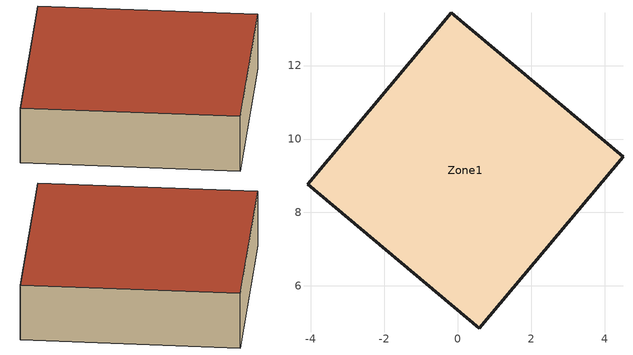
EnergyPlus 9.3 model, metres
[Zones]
Zone1
 floor ground (Exterior Floor): 4.5,9.52 0.58,4.85 -4.09,8.77 -0.17,13.44 z0
 wall outside (Exterior Wall): 0.58,4.85 4.5,9.52 -0.17,13.44 -4.09,8.77 0.58,4.85 z0:1.71
 roof outside (Exterior Roof): -0.17,13.44 -4.09,8.77 0.58,4.85 4.5,9.52 z1.71
[Building]
Building: North Axis {deg}=30; Terrain=City; Loads Convergence Tolerance Value {W}=0.04; Temperature Convergence Tolerance Value {deltaC}=0.4; Solar Distribution=FullInteriorAndExterior; Maximum Number of Warmup Days=25; Minimum Number of Warmup Days=6
[Site:Location]
CHICAGO_IL_USA TMY2-94846: Latitude {deg}=41.78; Longitude {deg}=-87.75; Time Zone {hr}=-6; Elevation {m}=190
[Material]
Name | Roughness | Thickness {m} | Conductivity {W/m-K} | Density {kg/m3} | Specific Heat {J/kg-K}
I02 50mm insulation board | MediumRough | 0.0508 | 0.03 | 43 | 1210
G01a 19mm gypsum board | MediumSmooth | 0.019 | 0.16 | 800 | 1090
M11 100mm lightweight concrete | MediumRough | 0.1016 | 0.53 | 1280 | 840
F16 Acoustic tile | MediumSmooth | 0.0191 | 0.06 | 368 | 590
M01 100mm brick | MediumRough | 0.1016 | 0.89 | 1920 | 790
M15 200mm heavyweight concrete | MediumRough | 0.2032 | 1.95 | 2240 | 900
[Material:AirGap]
Name | Thermal Resistance {m2-K/W}
F04 Wall air space resistance | 0.15
F05 Ceiling air space resistance | 0.18
[Construction]
Exterior Floor: I02 50mm insulation board, M15 200mm heavyweight concrete
Exterior Wall: M01 100mm brick, M15 200mm heavyweight concrete, I02 50mm insulation board, F04 Wall air space resistance, G01a 19mm gypsum board
Exterior Roof: M11 100mm lightweight concrete, F05 Ceiling air space resistance, F16 Acoustic tile
[Zone]
Zone1: Type=1; Multiplier=1
[Daylighting:Controls]
Zone1_DaylCtrl: Zone=Zone1; Daylighting Method=SplitFlux; Lighting Control Type=Continuous; Minimum Input Power Fraction for Continuous or ContinuousOff Dimming Control=0.3; Minimum Light Output Fraction for Continuous or ContinuousOff Dimming Control=0.2; Number of Stepped Control Steps=1; Probability Lighting will be Reset When Needed in Manual Stepped Control=1; Glare Calculation Daylighting Reference Point=Zone1_DaylRefPt1; Glare Calculation Azimuth Angle of View Direction Clockwise from Zone y-Axis {deg}=0; Maximum Allowable Discomfort Glare Index=22; Daylighting Reference Point 1=Zone1_DaylRefPt1; Fraction of Zone Controlled by Reference Point 1=1; Illuminance Setpoint at Reference Point 1 {lux}=500; Daylighting Reference Point 2=Zone1_DaylRefPt2; Fraction of Zone Controlled by Reference Point 2=0; Illuminance Setpoint at Reference Point 2 {lux}=500
